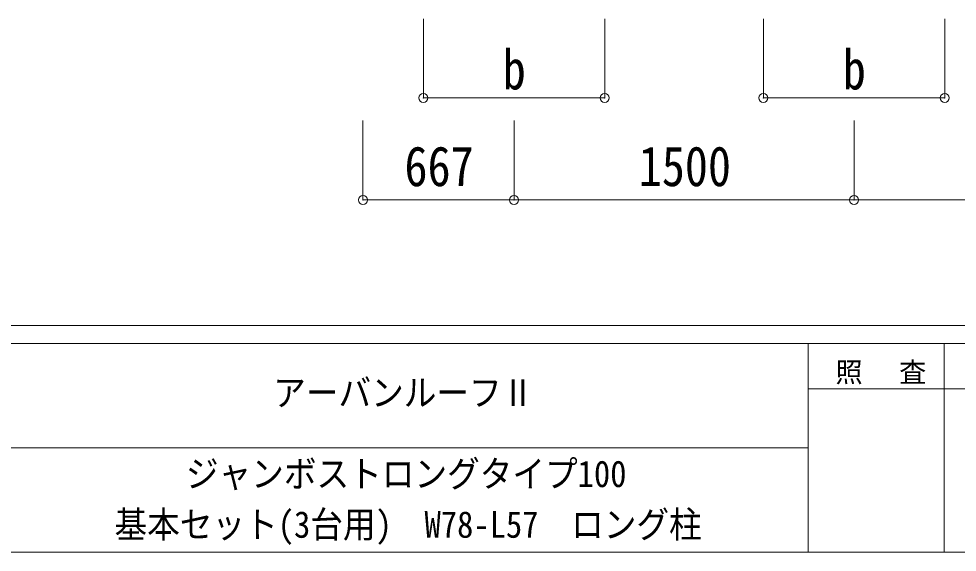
# Model space of a CAD drawing. Units: millimetres at full size, sheet at 1:40. Extents: x -11243 to 11243, y -7760 to 7760.
# Drawn here: x 119 to 4259, y -7760 to -5407 of the extents above; entities that cross this region are included whole.
import ezdxf
from ezdxf.enums import TextEntityAlignment as Align

# ---------------------------------------------------------------- set-up
doc = ezdxf.new("R2010")
doc.units = ezdxf.units.MM
doc.header["$LTSCALE"] = 40
doc.header["$PDMODE"] = 32
doc.header["$PDSIZE"] = 40
for name, color, linetype, lineweight in [('0-3_ELV2', 4, 'Continuous', 9), ('0-6_OTH_LINE', 6, 'Continuous', 9), ('F-0_240', 7, 'Continuous', 9)]:
    doc.layers.add(name, color=color, linetype=linetype, lineweight=lineweight)
doc.styles.add('ＭＳ ゴシック', font='')
doc.styles.get('ＭＳ ゴシック').set_extended_font_data('MS Gothic')

msp = doc.modelspace()

# ---------------------------------------------------------------- linework, layer by layer
at = {"layer": '0-3_ELV2', "color": 6}
for p, q in [((1903.91, -5756.14), (1903.91, -5407.14)), ((2703.91, -5756.14), (2703.91, -5407.14)), ((3403.9, -5756.14), (3403.9, -5407.14)), ((4203.9, -5756.14), (4203.9, -5407.14)), ((1903.91, -5756.14), (2703.91, -5756.14)), ((3403.9, -5756.14), (4203.9, -5756.14)), ((1637.26, -6206.14), (1637.26, -5856.14)), ((2303.91, -6206.14), (2303.91, -5856.14)), ((3803.9, -6206.14), (3803.9, -5856.14))]:
    msp.add_line(p, q, dxfattribs=at)
for p in [(1903.91, -5756.14), (2703.91, -5756.14), (3403.9, -5756.14), (4203.9, -5756.14), (1637.26, -6206.14), (2303.91, -6206.14), (3803.9, -6206.14)]:
    msp.add_point(p, dxfattribs=at)
at = {"layer": '0-6_OTH_LINE'}
for p, q in [((1637.26, -6206.14), (2303.91, -6206.14)), ((2303.91, -6206.14), (3803.9, -6206.14)), ((3803.9, -6206.14), (5303.9, -6206.14))]:
    msp.add_line(p, q, dxfattribs=at)
at = {"layer": 'F-0_240', "color": 5}
for p, q in [((-11242.74, -6760), (10677.26, -6760)), ((-11242.74, -6840), (7121.58, -6840)), ((3601.58, -6840), (3601.58, -7760)), ((4201.58, -6840), (4201.58, -7760)), ((3601.58, -7040), (6001.58, -7040)), ((-4598.42, -7300), (3601.58, -7300)), ((-11242.74, -7760), (10677.26, -7760))]:
    msp.add_line(p, q, dxfattribs=at)

# ---------------------------------------------------------------- texts
at = {"layer": '0-3_ELV2', "color": 7, "style": 'ＭＳ ゴシック', "width": 0.85}
for s, p in [('b', (2253.91, -5771.14)), ('b', (3753.9, -5771.14)), ('667', (1820.59, -6198.14)), ('1500', (2853.91, -6198.14))]:
    msp.add_text(s, height=176, dxfattribs=at).set_placement(p, align=Align.BOTTOM_LEFT)
at = {"layer": 'F-0_240', "style": 'ＭＳ ゴシック', "width": 0.9}
for s, p in [('アーバンルーフⅡ', (1241.58, -7150)), ('ジャンボストロングタイプ100', (856.58, -7507.84)), ('基本セット(3台用)\u3000W78-L57\u3000ロング柱', (541.58, -7731.34))]:
    msp.add_text(s, height=117.3, dxfattribs=at).set_placement(p, align=Align.BOTTOM_LEFT)
at = {"layer": 'F-0_240', "insert": (3721.58, -7020), "char_height": 87.98, "attachment_point": 7, "style": 'ＭＳ ゴシック'}
msp.add_mtext('\\T1.17;照\u3000査', dxfattribs=at)

doc.saveas('drawing.dxf')
